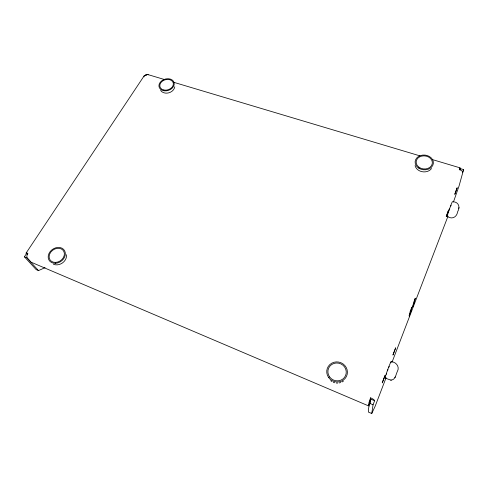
<?xml version="1.0" encoding="UTF-8"?>
<svg xmlns="http://www.w3.org/2000/svg" width="488" height="488" viewBox="0 0 488 488"><rect width="100%" height="100%" fill="white"/><g stroke="black" fill="none" stroke-linecap="round" stroke-linejoin="round"><path stroke-width="0.73" d="M432.289 159.552L460.001 167.835L459.519 169.812M45.055 267.65L38.509 270.59L36.149 269.583L24.4 256.792L26.431 253.742A3.77 0.781 30.7 0 1 27.883 253.345A3.721 2.08 -63.4 0 0 27.316 258.03L31.116 262.19L368.513 405.876L368.971 402.57L370.593 397.83A4.538 1.104 23.9 0 1 374.619 400.74L373.07 404.772L371.752 413.513L368.416 412.079C367.531 407.193 371.746 401.856 370.593 397.83M447.258 216.434C452.132 219.832 456.902 217.026 457.64 211.761C460.434 207.132 458.818 201.703 452.443 201.678A7.826 0.354 -70.6 0 0 449.241 209.755A7.826 0.354 -70.6 0 0 447.49 216.111M386.441 374.265L386.569 373.741M174.796 86.705C173.819 92.952 164.456 95.55 160.57 90.469M460.111 170.086L460.495 168.659L463.6 169.592L459.062 185.946L453.456 201.947M458.769 208.382L458.995 207.553M448.509 212.597L448.704 211.914M449.326 210.011L449.698 208.925M387.527 370.813L387.966 369.599M370.465 398.787L369.794 402.57L368.513 405.876M386.106 377.669L375.199 406.126L371.752 413.513M392.102 362.017L448.002 216.178M463.6 169.592L462.465 172.532A3.892 2.129 17.5 0 0 459.287 169.348L460.001 167.835M460.038 169.836L460.495 168.659M388.838 367.318L389.217 366.409M450.79 206.021L451.058 205.387M391.65 380.067C395.561 379.335 395.829 374.656 397.226 371.691C400.075 367.122 396.366 361.925 391.132 361.669M394.896 377.675L395.219 376.968M26.084 253.089L144.131 75.884M144.954 75.683L145.729 74.511L146.864 74.853M431.575 168.506C427.323 174.082 416.947 172.569 415.056 165.633M342.155 381.933L343.424 381.134M339.306 382.921L340.77 382.531M385.099 378.06L390.754 380.097M390.693 380.103L391.705 380.06M336.256 383.037L337.787 383.092M147.852 74.566L164.627 79.574M173.38 82.191L419.887 155.849M53.418 264.246C59.487 266.765 67.198 261.342 66.533 254.712M333.286 382.263L334.744 382.757M26.431 253.742L27.645 254.254M371.136 399.269L374.619 400.74M24.4 256.792L26.834 257.823L38.509 270.59M369.575 403.289L373.07 404.772M330.669 380.677L331.919 381.567M385.313 377.871A8.741 0.439 -69.9 0 1 388.033 368.843A8.741 0.439 -69.9 0 1 390.998 362.602M148.2 74.853A3.257 1.604 -75.6 0 0 146.101 75.518A3.3 1.574 35.1 0 0 144.173 76.848M446.264 216.507L448.606 210.017L446.264 216.507M382.275 382.805L384.995 375.577L382.275 382.805M454.834 194.218L457.134 187.837L454.834 194.218M392.986 354.941L395.628 347.926L392.986 354.941M409.145 315.968L410.719 311.972L411.817 307.214L410.201 311.429L409.145 315.968M412.58 307.019L414.129 303.079L415.282 298.205L413.684 302.365L412.58 307.019M55.418 262.416A8.113 6.527 -34.4 0 0 63.952 251.668A8.113 6.527 -34.4 0 0 50.923 251.96A8.113 6.527 -34.4 0 0 55.418 262.416M55.65 263.294A9.126 7.344 -34.4 0 0 64.709 250.905A9.126 7.344 -34.4 0 0 49.941 251.881A9.126 7.344 -34.4 0 0 55.65 263.294M418.905 167.189A8.131 6.558 5.4 0 0 432.215 163.95A8.131 6.558 5.4 0 0 421.626 156.117A8.131 6.558 5.4 0 0 418.905 167.189M418.991 168.293A9.15 7.375 5.4 0 0 433.35 163.395A9.15 7.375 5.4 0 0 420.412 155.599A9.15 7.375 5.4 0 0 418.991 168.293M329.65 377.004A9.248 8.888 22.4 0 0 345.486 375.766A9.248 8.888 22.4 0 0 336.079 363.017A9.248 8.888 22.4 0 0 329.65 377.004M328.522 377.364A10.407 9.998 22.4 0 0 346.395 376.571A10.407 9.998 22.4 0 0 336.311 361.901A10.407 9.998 22.4 0 0 328.522 377.364M163.822 90.024A6.948 5.228 -17.5 0 0 173.35 83.35A6.948 5.228 -17.5 0 0 162.571 81.002A6.948 5.228 -17.5 0 0 163.822 90.024M163.968 90.78A7.814 5.88 -17.5 0 0 174.124 82.771A7.814 5.88 -17.5 0 0 161.65 80.849A7.814 5.88 -17.5 0 0 163.968 90.78"/></g></svg>
